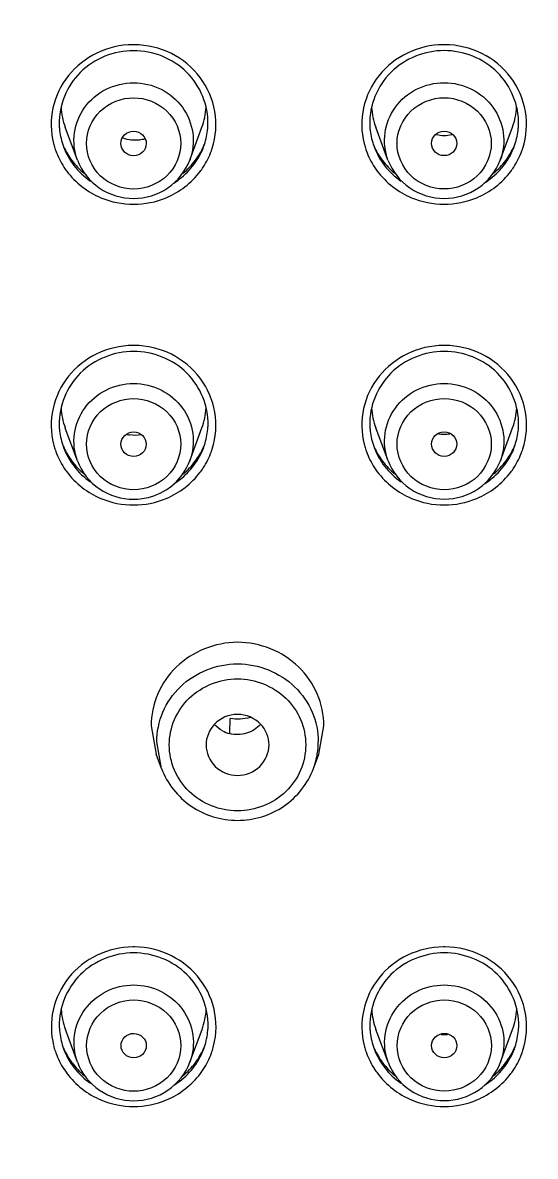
# Model space of a CAD drawing. Extents: x 1777 to 3131, y 3495 to 4487.
# Drawn here: x 2271.13 to 2283.35, y 4112.42 to 4139.43 of the extents above; entities that cross this region are included whole.
import ezdxf

# ---------------------------------------------------------------- set-up
doc = ezdxf.new("R2010")
doc.units = 0
doc.header["$LTSCALE"] = 30
doc.header["$MEASUREMENT"] = 0
for name, color, linetype in [('F3A55-R01_DXF_CONTINUOUS_LINE', 7, 'CONTINUOUS'), ('F3A55-R02_DXF_CONTINUOUS_LINE', 7, 'CONTINUOUS'), ('F3A55-R05_DXF_CONTINUOUS_LINE', 7, 'CONTINUOUS')]:
    doc.layers.add(name, color=color, linetype=linetype)

msp = doc.modelspace()

# ---------------------------------------------------------------- linework, layer by layer
at = {"layer": 'F3A55-R01_DXF_CONTINUOUS_LINE', "color": 9, "linetype": 'Continuous'}
msp.add_open_spline([(2219.682, 4100.723, 0), (2219.681, 4104.615, 0), (2220.475, 4112.433, 0), (2224.002, 4123.683, 0), (2229.73, 4134.05, 0), (2237.432, 4143.13, 0), (2246.816, 4150.577, 0), (2261.054, 4157.948, 0), (2281.172, 4161.836, 0), (2301.291, 4157.954, 0), (2315.533, 4150.591, 0), (2324.917, 4143.144, 0), (2332.626, 4134.07, 0), (2338.356, 4123.704, 0), (2341.887, 4112.455, 0), (2342.683, 4104.638, 0), (2342.683, 4100.746, 0)], degree=3, knots=[0, 0, 0, 0, 0.061575, 0.123304, 0.185315, 0.247693, 0.310467, 0.373601, 0.500005, 0.626397, 0.689539, 0.752312, 0.814687, 0.876699, 0.938429, 1, 1, 1, 1], dxfattribs=at)
at = {"layer": 'F3A55-R02_DXF_CONTINUOUS_LINE', "color": 7, "linetype": 'Continuous'}
for p, q in [((2276.067, 4122.504, 0), (2276.079, 4122.849, 0)), ((2274.195, 4122.674, 0), (2274.317, 4122, 0)), ((2278.189, 4122.001, 0), (2278.31, 4122.675, 0)), ((2274.443, 4121.662, 0), (2274.317, 4122, 0)), ((2278.064, 4121.662, 0), (2278.189, 4122.001, 0))]:
    msp.add_line(p, q, dxfattribs=at)
at = {"layer": 'F3A55-R02_DXF_CONTINUOUS_LINE', "color": 9, "linetype": 'Continuous'}
msp.add_line((2274.443, 4121.662, 0), (2274.329, 4122.292, 0), dxfattribs=at)
for centre, radius, start, end in [((2273.776, 4136.906, 0), 1.997, 89.3865, 90.6269), ((2281.176, 4136.907, 0), 1.997, 89.3865, 90.6269), ((2273.661, 4137.003, 0), 1.849, 194.159, 197.7413), ((2273.659, 4137.003, 0), 1.846, 197.7439, 199.7641), ((2273.695, 4137.017, 0), 1.885, 199.8093, 213.1414), ((2273.847, 4137.068, 0), 1.705, 323.5496, 339.5798), ((2273.857, 4137.017, 0), 1.885, 326.7876, 340.1484), ((2273.892, 4137.003, 0), 1.847, 340.1961, 341.2587), ((2273.894, 4137.002, 0), 1.845, 341.2591, 342.2153), ((2281.061, 4137.004, 0), 1.849, 194.159, 197.7413), ((2281.059, 4137.004, 0), 1.846, 197.7439, 199.7641), ((2281.095, 4137.018, 0), 1.885, 199.8093, 213.1414), ((2281.247, 4137.069, 0), 1.705, 323.5496, 339.5798), ((2281.257, 4137.018, 0), 1.885, 326.7876, 340.1484), ((2281.292, 4137.004, 0), 1.847, 340.1961, 341.2587), ((2281.294, 4137.003, 0), 1.845, 341.2591, 342.2153), ((2273.809, 4137.1, 0), 1.755, 307.3347, 323.4657), ((2281.209, 4137.101, 0), 1.755, 307.3347, 323.4657), ((2273.699, 4137.019, 0), 1.889, 213.1406, 216.5846), ((2273.852, 4137.02, 0), 1.891, 323.0975, 326.7901), ((2281.099, 4137.02, 0), 1.889, 213.1406, 216.5846), ((2281.252, 4137.021, 0), 1.891, 323.0975, 326.7901), ((2273.798, 4137.116, 0), 1.774, 301.819, 307.3032), ((2281.198, 4137.117, 0), 1.774, 301.819, 307.3032), ((2273.777, 4129.742, 0), 1.997, 89.3865, 90.6269), ((2281.177, 4129.743, 0), 1.997, 89.3865, 90.6269), ((2273.662, 4129.839, 0), 1.849, 194.159, 197.7413), ((2273.849, 4129.904, 0), 1.705, 323.5496, 339.5798), ((2281.062, 4129.84, 0), 1.849, 194.159, 197.7413), ((2281.249, 4129.905, 0), 1.705, 323.5496, 339.5798), ((2273.66, 4129.838, 0), 1.846, 197.7439, 199.7641), ((2273.696, 4129.853, 0), 1.885, 199.8093, 213.1414), ((2273.858, 4129.853, 0), 1.885, 326.7876, 340.1484), ((2273.893, 4129.838, 0), 1.847, 340.1961, 341.2587), ((2273.895, 4129.838, 0), 1.845, 341.2591, 342.2153), ((2281.06, 4129.839, 0), 1.846, 197.7439, 199.7641), ((2281.096, 4129.854, 0), 1.885, 199.8093, 213.1414), ((2281.258, 4129.854, 0), 1.885, 326.7876, 340.1484), ((2281.293, 4129.839, 0), 1.847, 340.1961, 341.2587), ((2281.295, 4129.839, 0), 1.845, 341.2591, 342.2153), ((2273.7, 4129.855, 0), 1.889, 213.1406, 216.5846), ((2273.81, 4129.936, 0), 1.755, 307.3347, 323.4657), ((2273.853, 4129.856, 0), 1.891, 323.0975, 326.7901), ((2281.1, 4129.856, 0), 1.889, 213.1406, 216.5846), ((2281.21, 4129.937, 0), 1.755, 307.3347, 323.4657), ((2281.253, 4129.857, 0), 1.891, 323.0975, 326.7901), ((2273.799, 4129.951, 0), 1.774, 301.819, 307.3032), ((2281.199, 4129.952, 0), 1.774, 301.819, 307.3032), ((2276.371, 4122.293, 0), 1.806, 350.9171, 359.9805), ((2276.356, 4122.295, 0), 1.821, 339.6697, 350.9284), ((2273.779, 4115.413, 0), 1.997, 89.3865, 90.6269), ((2281.179, 4115.414, 0), 1.997, 89.3865, 90.6269), ((2273.664, 4115.51, 0), 1.849, 194.159, 197.7413), ((2281.064, 4115.511, 0), 1.849, 194.159, 197.7413), ((2273.662, 4115.51, 0), 1.846, 197.7439, 199.7641), ((2273.698, 4115.524, 0), 1.885, 199.8093, 213.1414), ((2273.851, 4115.576, 0), 1.705, 323.5496, 339.5798), ((2273.86, 4115.524, 0), 1.885, 326.7876, 340.1484), ((2273.895, 4115.51, 0), 1.847, 340.1961, 341.2587), ((2273.897, 4115.509, 0), 1.845, 341.2591, 342.2153), ((2281.062, 4115.511, 0), 1.846, 197.7439, 199.7641), ((2281.098, 4115.525, 0), 1.885, 199.8093, 213.1414), ((2281.251, 4115.577, 0), 1.705, 323.5496, 339.5798), ((2281.26, 4115.525, 0), 1.885, 326.7876, 340.1484), ((2281.295, 4115.511, 0), 1.847, 340.1961, 341.2587), ((2281.297, 4115.51, 0), 1.845, 341.2591, 342.2153), ((2273.702, 4115.527, 0), 1.889, 213.1406, 216.5846), ((2273.812, 4115.607, 0), 1.755, 307.3347, 323.4657), ((2273.855, 4115.528, 0), 1.891, 323.0975, 326.7901), ((2281.102, 4115.528, 0), 1.889, 213.1406, 216.5846), ((2281.212, 4115.608, 0), 1.755, 307.3347, 323.4657), ((2281.255, 4115.529, 0), 1.891, 323.0975, 326.7901), ((2273.801, 4115.623, 0), 1.774, 301.819, 307.3032), ((2281.201, 4115.624, 0), 1.774, 301.819, 307.3032)]:
    msp.add_arc(centre, radius, start, end, dxfattribs=at)
at = {"layer": 'F3A55-R02_DXF_CONTINUOUS_LINE', "color": 7, "linetype": 'Continuous'}
for centre, radius, start, end in [((2273.647, 4137.051, 0), 1.645, 181.4791, 184.8669), ((2273.674, 4137.053, 0), 1.671, 184.8874, 198.4229), ((2273.878, 4137.053, 0), 1.671, 341.5929, 355.1291), ((2273.905, 4137.051, 0), 1.645, 355.1496, 358.5448), ((2281.047, 4137.052, 0), 1.645, 181.4791, 184.8669), ((2281.074, 4137.054, 0), 1.671, 184.8874, 198.4229), ((2281.278, 4137.055, 0), 1.671, 341.5929, 355.1291), ((2281.305, 4137.052, 0), 1.645, 355.1496, 358.5448), ((2273.652, 4137.047, 0), 1.648, 198.4459, 200.3758), ((2273.688, 4137.187, 0), 1.731, 202.4822, 204.2406), ((2273.707, 4137.196, 0), 1.752, 204.2668, 216.8864), ((2273.844, 4137.196, 0), 1.752, 323.1297, 335.7493), ((2273.864, 4137.187, 0), 1.731, 335.7755, 337.5335), ((2273.9, 4137.047, 0), 1.648, 339.6404, 341.5699), ((2281.052, 4137.048, 0), 1.648, 198.4459, 200.3758), ((2281.088, 4137.188, 0), 1.731, 202.4822, 204.2406), ((2281.107, 4137.197, 0), 1.752, 204.2668, 216.8864), ((2281.244, 4137.197, 0), 1.752, 323.1297, 335.7493), ((2281.264, 4137.188, 0), 1.731, 335.7755, 337.5335), ((2281.3, 4137.048, 0), 1.648, 339.6404, 341.5699), ((2273.738, 4137.222, 0), 1.792, 216.9604, 230.4716), ((2273.814, 4137.222, 0), 1.792, 309.5446, 323.0558), ((2281.138, 4137.223, 0), 1.792, 216.9604, 230.4716), ((2281.214, 4137.223, 0), 1.792, 309.5446, 323.0558), ((2273.648, 4129.886, 0), 1.645, 181.4791, 184.8669), ((2273.906, 4129.886, 0), 1.645, 355.1496, 358.5448), ((2281.048, 4129.887, 0), 1.645, 181.4791, 184.8669), ((2281.306, 4129.887, 0), 1.645, 355.1496, 358.5448), ((2273.675, 4129.889, 0), 1.671, 184.8874, 198.4229), ((2273.879, 4129.889, 0), 1.671, 341.5929, 355.1291), ((2281.075, 4129.89, 0), 1.671, 184.8874, 198.4229), ((2281.279, 4129.89, 0), 1.671, 341.5929, 355.1291), ((2273.653, 4129.883, 0), 1.648, 198.4459, 200.3758), ((2273.689, 4130.023, 0), 1.731, 202.4822, 204.2406), ((2273.708, 4130.032, 0), 1.752, 204.2668, 216.8864), ((2273.845, 4130.032, 0), 1.752, 323.1297, 335.7493), ((2273.865, 4130.023, 0), 1.731, 335.7755, 337.5335), ((2273.901, 4129.883, 0), 1.648, 339.6404, 341.5699), ((2281.053, 4129.884, 0), 1.648, 198.4459, 200.3758), ((2281.089, 4130.024, 0), 1.731, 202.4822, 204.2406), ((2281.108, 4130.033, 0), 1.752, 204.2668, 216.8864), ((2281.245, 4130.033, 0), 1.752, 323.1297, 335.7493), ((2281.265, 4130.024, 0), 1.731, 335.7755, 337.5335), ((2281.301, 4129.884, 0), 1.648, 339.6404, 341.5699), ((2273.739, 4130.058, 0), 1.792, 216.9604, 230.4716), ((2273.815, 4130.058, 0), 1.792, 309.5446, 323.0558), ((2281.139, 4130.059, 0), 1.792, 216.9604, 230.4716), ((2281.215, 4130.059, 0), 1.792, 309.5446, 323.0558), ((2276.251, 4123.212, 0), 0.744, 241.4057, 255.4349), ((2273.65, 4115.558, 0), 1.645, 181.4791, 184.8669), ((2273.677, 4115.561, 0), 1.671, 184.8874, 198.4229), ((2273.881, 4115.561, 0), 1.671, 341.5929, 355.1291), ((2273.908, 4115.558, 0), 1.645, 355.1496, 358.5448), ((2281.05, 4115.559, 0), 1.645, 181.4791, 184.8669), ((2281.077, 4115.562, 0), 1.671, 184.8874, 198.4229), ((2281.281, 4115.562, 0), 1.671, 341.5929, 355.1291), ((2281.308, 4115.559, 0), 1.645, 355.1496, 358.5448), ((2273.655, 4115.554, 0), 1.648, 198.4459, 200.3758), ((2273.691, 4115.694, 0), 1.731, 202.4822, 204.2406), ((2273.867, 4115.694, 0), 1.731, 335.7755, 337.5335), ((2273.903, 4115.554, 0), 1.648, 339.6404, 341.5699), ((2281.055, 4115.555, 0), 1.648, 198.4459, 200.3758), ((2281.091, 4115.695, 0), 1.731, 202.4822, 204.2406), ((2281.267, 4115.695, 0), 1.731, 335.7755, 337.5335), ((2281.303, 4115.555, 0), 1.648, 339.6404, 341.5699), ((2273.71, 4115.704, 0), 1.752, 204.2668, 216.8864), ((2273.847, 4115.704, 0), 1.752, 323.1297, 335.7493), ((2281.11, 4115.705, 0), 1.752, 204.2668, 216.8864), ((2281.247, 4115.705, 0), 1.752, 323.1297, 335.7493), ((2273.741, 4115.729, 0), 1.792, 216.9604, 230.4716), ((2273.817, 4115.729, 0), 1.792, 309.5446, 323.0558), ((2281.141, 4115.73, 0), 1.792, 216.9604, 230.4716), ((2281.217, 4115.73, 0), 1.792, 309.5446, 323.0558)]:
    msp.add_arc(centre, radius, start, end, dxfattribs=at)
at = {"layer": 'F3A55-R02_DXF_CONTINUOUS_LINE', "color": 9, "linetype": 'Continuous'}
for points, knots in [([(2227.084, 4125.924, 0), (2229.391, 4130.577, 0), (2235.333, 4139.332, 0), (2247.419, 4149.643, 0), (2261.862, 4156.518, 0), (2272.402, 4158.486, 0), (2277.699, 4158.784, 0)], [0, 0, 0, 0, 0.24713, 0.496361, 0.747542, 1, 1, 1, 1]), ([(2281.173, 4157.744, 0), (2277.314, 4157.744, 0), (2269.584, 4157.007, 0), (2258.444, 4153.737, 0), (2248.168, 4148.425, 0), (2239.157, 4141.272, 0), (2231.756, 4132.55, 0), (2226.254, 4122.592, 0), (2222.864, 4111.786, 0), (2222.101, 4104.277, 0), (2222.102, 4100.539, 0)], [0, 0, 0, 0, 0.126979, 0.253656, 0.379783, 0.505185, 0.629798, 0.753677, 0.876989, 1, 1, 1, 1]), ([(2340.26, 4100.555, 0), (2340.26, 4104.294, 0), (2339.495, 4111.803, 0), (2336.102, 4122.608, 0), (2330.597, 4132.564, 0), (2323.194, 4141.284, 0), (2314.18, 4148.434, 0), (2303.903, 4153.743, 0), (2292.762, 4157.01, 0), (2285.032, 4157.745, 0), (2281.173, 4157.744, 0)], [0, 0, 0, 0, 0.123011, 0.246323, 0.370202, 0.494815, 0.620217, 0.746344, 0.873021, 1, 1, 1, 1]), ([(2222.519, 4100.518, 0), (2222.519, 4104.231, 0), (2223.276, 4111.687, 0), (2226.642, 4122.416, 0), (2232.106, 4132.304, 0), (2239.454, 4140.964, 0), (2248.401, 4148.066, 0), (2258.604, 4153.341, 0), (2269.666, 4156.588, 0), (2277.341, 4157.319, 0), (2281.173, 4157.32, 0)], [0, 0, 0, 0, 0.123011, 0.246323, 0.370202, 0.494815, 0.620217, 0.746344, 0.873021, 1, 1, 1, 1]), ([(2281.173, 4157.32, 0), (2285.005, 4157.32, 0), (2292.681, 4156.591, 0), (2303.743, 4153.347, 0), (2313.947, 4148.075, 0), (2322.897, 4140.975, 0), (2330.248, 4132.318, 0), (2335.714, 4122.432, 0), (2339.083, 4111.703, 0), (2339.843, 4104.247, 0), (2339.843, 4100.535, 0)], [0, 0, 0, 0, 0.126979, 0.253656, 0.379783, 0.505185, 0.629798, 0.753677, 0.876989, 1, 1, 1, 1]), ([(2228.713, 4110.127, 0), (2229.653, 4115.292, 0), (2233.211, 4125.432, 0), (2242.974, 4138.273, 0), (2256.242, 4147.674, 0), (2266.618, 4151.069, 0), (2271.927, 4151.976, 0)], [0, 0, 0, 0, 0.24678, 0.495573, 0.746799, 1, 1, 1, 1]), ([(2273.754, 4138.903, 0), (2273.463, 4138.9, 0), (2272.876, 4138.765, 0), (2272.176, 4138.212, 0), (2271.79, 4137.416, 0), (2271.8, 4136.825, 0), (2271.869, 4136.551, 0)], [0, 0, 0, 0, 0.254236, 0.505575, 0.753509, 1, 1, 1, 1]), ([(2275.651, 4136.439, 0), (2275.74, 4136.717, 0), (2275.784, 4137.328, 0), (2275.417, 4138.167, 0), (2274.705, 4138.756, 0), (2274.099, 4138.9, 0), (2273.797, 4138.903, 0)], [0, 0, 0, 0, 0.24662, 0.494418, 0.745686, 1, 1, 1, 1]), ([(2281.154, 4138.904, 0), (2280.863, 4138.901, 0), (2280.276, 4138.766, 0), (2279.576, 4138.213, 0), (2279.19, 4137.417, 0), (2279.2, 4136.826, 0), (2279.269, 4136.552, 0)], [0, 0, 0, 0, 0.254236, 0.505575, 0.753509, 1, 1, 1, 1]), ([(2283.051, 4136.44, 0), (2283.14, 4136.718, 0), (2283.184, 4137.329, 0), (2282.817, 4138.168, 0), (2282.105, 4138.757, 0), (2281.499, 4138.901, 0), (2281.197, 4138.904, 0)], [0, 0, 0, 0, 0.24662, 0.494418, 0.745686, 1, 1, 1, 1]), ([(2273.755, 4131.739, 0), (2273.464, 4131.735, 0), (2272.877, 4131.601, 0), (2272.177, 4131.048, 0), (2271.791, 4130.252, 0), (2271.801, 4129.661, 0), (2271.87, 4129.387, 0)], [0, 0, 0, 0, 0.254236, 0.505575, 0.753509, 1, 1, 1, 1]), ([(2275.652, 4129.274, 0), (2275.741, 4129.552, 0), (2275.786, 4130.164, 0), (2275.418, 4131.003, 0), (2274.706, 4131.592, 0), (2274.1, 4131.735, 0), (2273.798, 4131.739, 0)], [0, 0, 0, 0, 0.24662, 0.494418, 0.745686, 1, 1, 1, 1]), ([(2281.155, 4131.74, 0), (2280.864, 4131.737, 0), (2280.277, 4131.602, 0), (2279.577, 4131.049, 0), (2279.191, 4130.253, 0), (2279.201, 4129.662, 0), (2279.27, 4129.388, 0)], [0, 0, 0, 0, 0.254236, 0.505575, 0.753509, 1, 1, 1, 1]), ([(2283.052, 4129.275, 0), (2283.141, 4129.554, 0), (2283.186, 4130.165, 0), (2282.818, 4131.004, 0), (2282.106, 4131.593, 0), (2281.5, 4131.737, 0), (2281.198, 4131.74, 0)], [0, 0, 0, 0, 0.24662, 0.494418, 0.745686, 1, 1, 1, 1]), ([(2274.329, 4122.292, 0), (2274.329, 4122.534, 0), (2274.431, 4123.027, 0), (2274.997, 4123.849, 0), (2276.253, 4124.358, 0), (2277.508, 4123.849, 0), (2278.075, 4123.028, 0), (2278.177, 4122.535, 0), (2278.177, 4122.292, 0)], [0, 0, 0, 0, 0.124295, 0.249673, 0.5, 0.750327, 0.875705, 1, 1, 1, 1]), ([(2274.628, 4122.223, 0), (2274.628, 4122.428, 0), (2274.714, 4122.845, 0), (2275.193, 4123.539, 0), (2276.253, 4123.969, 0), (2277.313, 4123.539, 0), (2277.792, 4122.845, 0), (2277.878, 4122.429, 0), (2277.878, 4122.224, 0)], [0, 0, 0, 0, 0.124303, 0.249677, 0.49999, 0.750307, 0.875692, 1, 1, 1, 1]), ([(2277.878, 4122.224, 0), (2277.878, 4122.019, 0), (2277.792, 4121.603, 0), (2277.314, 4120.909, 0), (2276.253, 4120.478, 0), (2275.193, 4120.908, 0), (2274.714, 4121.602, 0), (2274.628, 4122.018, 0), (2274.628, 4122.223, 0)], [0, 0, 0, 0, 0.124303, 0.249677, 0.49999, 0.750307, 0.875692, 1, 1, 1, 1]), ([(2273.757, 4117.41, 0), (2273.466, 4117.407, 0), (2272.879, 4117.272, 0), (2272.179, 4116.72, 0), (2271.793, 4115.923, 0), (2271.803, 4115.332, 0), (2271.872, 4115.058, 0)], [0, 0, 0, 0, 0.254236, 0.505575, 0.753509, 1, 1, 1, 1]), ([(2275.654, 4114.946, 0), (2275.743, 4115.224, 0), (2275.788, 4115.835, 0), (2275.42, 4116.675, 0), (2274.708, 4117.263, 0), (2274.102, 4117.407, 0), (2273.8, 4117.41, 0)], [0, 0, 0, 0, 0.24662, 0.494418, 0.745686, 1, 1, 1, 1]), ([(2281.157, 4117.411, 0), (2280.866, 4117.408, 0), (2280.279, 4117.273, 0), (2279.579, 4116.721, 0), (2279.193, 4115.924, 0), (2279.203, 4115.333, 0), (2279.272, 4115.059, 0)], [0, 0, 0, 0, 0.254236, 0.505575, 0.753509, 1, 1, 1, 1]), ([(2283.054, 4114.947, 0), (2283.143, 4115.225, 0), (2283.188, 4115.836, 0), (2282.82, 4116.676, 0), (2282.108, 4117.264, 0), (2281.502, 4117.408, 0), (2281.2, 4117.411, 0)], [0, 0, 0, 0, 0.24662, 0.494418, 0.745686, 1, 1, 1, 1])]:
    msp.add_open_spline(points, degree=3, knots=knots, dxfattribs=at)
at = {"layer": 'F3A55-R02_DXF_CONTINUOUS_LINE', "color": 7, "linetype": 'Continuous'}
for points, knots in [([(2273.776, 4138.761, 0), (2273.319, 4138.761, 0), (2272.375, 4138.399, 0), (2271.992, 4137.452, 0), (2272.003, 4137.008, 0)], [0, 0, 0, 0, 0.507035, 1, 1, 1, 1]), ([(2275.549, 4137.009, 0), (2275.56, 4137.453, 0), (2275.177, 4138.399, 0), (2274.233, 4138.761, 0), (2273.776, 4138.761, 0)], [0, 0, 0, 0, 0.492965, 1, 1, 1, 1]), ([(2281.176, 4138.762, 0), (2280.719, 4138.762, 0), (2279.775, 4138.4, 0), (2279.392, 4137.454, 0), (2279.403, 4137.009, 0)], [0, 0, 0, 0, 0.507035, 1, 1, 1, 1]), ([(2282.949, 4137.01, 0), (2282.96, 4137.454, 0), (2282.577, 4138.4, 0), (2281.633, 4138.762, 0), (2281.176, 4138.762, 0)], [0, 0, 0, 0, 0.492965, 1, 1, 1, 1]), ([(2273.777, 4131.596, 0), (2273.32, 4131.596, 0), (2272.376, 4131.234, 0), (2271.993, 4130.288, 0), (2272.004, 4129.844, 0)], [0, 0, 0, 0, 0.507035, 1, 1, 1, 1]), ([(2275.55, 4129.845, 0), (2275.561, 4130.289, 0), (2275.178, 4131.235, 0), (2274.234, 4131.596, 0), (2273.777, 4131.596, 0)], [0, 0, 0, 0, 0.492965, 1, 1, 1, 1]), ([(2281.177, 4131.597, 0), (2280.72, 4131.597, 0), (2279.776, 4131.235, 0), (2279.393, 4130.289, 0), (2279.404, 4129.845, 0)], [0, 0, 0, 0, 0.507035, 1, 1, 1, 1]), ([(2282.95, 4129.846, 0), (2282.961, 4130.29, 0), (2282.578, 4131.236, 0), (2281.634, 4131.597, 0), (2281.177, 4131.597, 0)], [0, 0, 0, 0, 0.492965, 1, 1, 1, 1]), ([(2278.31, 4122.675, 0), (2278.31, 4122.934, 0), (2278.201, 4123.461, 0), (2277.595, 4124.34, 0), (2276.253, 4124.884, 0), (2274.91, 4124.339, 0), (2274.305, 4123.461, 0), (2274.195, 4122.933, 0), (2274.195, 4122.674, 0)], [0, 0, 0, 0, 0.124303, 0.249677, 0.49999, 0.750307, 0.875692, 1, 1, 1, 1]), ([(2276.801, 4122.719, 0), (2276.663, 4122.862, 0), (2276.253, 4123.037, 0), (2275.843, 4122.862, 0), (2275.705, 4122.72, 0)], [0, 0, 0, 0, 0.499989, 1, 1, 1, 1]), ([(2276.804, 4122.711, 0), (2276.715, 4122.612, 0), (2276.475, 4122.462, 0), (2276.193, 4122.459, 0), (2276.063, 4122.493, 0)], [0, 0, 0, 0, 0.497619, 1, 1, 1, 1]), ([(2275.503, 4122.223, 0), (2275.503, 4122.037, 0), (2275.671, 4121.647, 0), (2276.253, 4121.422, 0), (2276.835, 4121.647, 0), (2277.003, 4122.038, 0), (2277.003, 4122.224, 0)], [0, 0, 0, 0, 0.247139, 0.499984, 0.752836, 1, 1, 1, 1]), ([(2274.443, 4121.662, 0), (2274.575, 4121.305, 0), (2275.086, 4120.658, 0), (2276.253, 4120.308, 0), (2277.421, 4120.659, 0), (2277.931, 4121.306, 0), (2278.064, 4121.662, 0)], [0, 0, 0, 0, 0.248437, 0.500002, 0.751565, 1, 1, 1, 1]), ([(2273.779, 4117.268, 0), (2273.322, 4117.268, 0), (2272.378, 4116.906, 0), (2271.995, 4115.96, 0), (2272.006, 4115.515, 0)], [0, 0, 0, 0, 0.507035, 1, 1, 1, 1]), ([(2275.552, 4115.516, 0), (2275.563, 4115.96, 0), (2275.18, 4116.906, 0), (2274.236, 4117.268, 0), (2273.779, 4117.268, 0)], [0, 0, 0, 0, 0.492965, 1, 1, 1, 1]), ([(2281.179, 4117.269, 0), (2280.722, 4117.269, 0), (2279.778, 4116.907, 0), (2279.395, 4115.961, 0), (2279.406, 4115.516, 0)], [0, 0, 0, 0, 0.507035, 1, 1, 1, 1]), ([(2282.952, 4115.517, 0), (2282.963, 4115.961, 0), (2282.58, 4116.907, 0), (2281.636, 4117.269, 0), (2281.179, 4117.269, 0)], [0, 0, 0, 0, 0.492965, 1, 1, 1, 1])]:
    msp.add_open_spline(points, degree=3, knots=knots, dxfattribs=at)
at = {"layer": 'F3A55-R02_DXF_CONTINUOUS_LINE', "color": 9, "linetype": 'Continuous'}
for points in [[(2272.107, 4136.473, 0), (2272.166, 4136.313, 0), (2272.252, 4136.16, 0), (2272.356, 4136.025, 0)], [(2279.507, 4136.474, 0), (2279.566, 4136.314, 0), (2279.652, 4136.161, 0), (2279.756, 4136.026, 0)], [(2272.182, 4135.893, 0), (2272.387, 4135.617, 0), (2272.679, 4135.391, 0), (2272.997, 4135.258, 0)], [(2272.356, 4136.025, 0), (2272.466, 4135.883, 0), (2272.6, 4135.757, 0), (2272.747, 4135.655, 0)], [(2274.555, 4135.258, 0), (2274.87, 4135.39, 0), (2275.159, 4135.612, 0), (2275.364, 4135.885, 0)], [(2279.582, 4135.894, 0), (2279.787, 4135.618, 0), (2280.079, 4135.392, 0), (2280.397, 4135.259, 0)], [(2279.756, 4136.026, 0), (2279.866, 4135.884, 0), (2280, 4135.758, 0), (2280.147, 4135.656, 0)], [(2281.955, 4135.259, 0), (2282.27, 4135.391, 0), (2282.559, 4135.613, 0), (2282.764, 4135.886, 0)], [(2272.997, 4135.258, 0), (2273.241, 4135.156, 0), (2273.511, 4135.102, 0), (2273.776, 4135.102, 0)], [(2273.776, 4135.102, 0), (2274.041, 4135.102, 0), (2274.311, 4135.156, 0), (2274.555, 4135.258, 0)], [(2280.397, 4135.259, 0), (2280.641, 4135.157, 0), (2280.911, 4135.103, 0), (2281.176, 4135.103, 0)], [(2281.176, 4135.103, 0), (2281.441, 4135.103, 0), (2281.711, 4135.157, 0), (2281.955, 4135.259, 0)], [(2272.108, 4129.309, 0), (2272.167, 4129.148, 0), (2272.253, 4128.996, 0), (2272.357, 4128.86, 0)], [(2279.508, 4129.31, 0), (2279.567, 4129.149, 0), (2279.653, 4128.997, 0), (2279.757, 4128.861, 0)], [(2272.357, 4128.86, 0), (2272.467, 4128.718, 0), (2272.601, 4128.593, 0), (2272.748, 4128.491, 0)], [(2279.757, 4128.861, 0), (2279.867, 4128.72, 0), (2280.001, 4128.594, 0), (2280.148, 4128.492, 0)], [(2272.183, 4128.729, 0), (2272.388, 4128.453, 0), (2272.68, 4128.227, 0), (2272.998, 4128.094, 0)], [(2274.556, 4128.094, 0), (2274.871, 4128.225, 0), (2275.16, 4128.448, 0), (2275.365, 4128.721, 0)], [(2279.583, 4128.73, 0), (2279.788, 4128.454, 0), (2280.08, 4128.228, 0), (2280.398, 4128.095, 0)], [(2281.956, 4128.095, 0), (2282.271, 4128.226, 0), (2282.56, 4128.449, 0), (2282.765, 4128.722, 0)], [(2272.998, 4128.094, 0), (2273.242, 4127.991, 0), (2273.512, 4127.938, 0), (2273.777, 4127.938, 0)], [(2273.777, 4127.938, 0), (2274.042, 4127.938, 0), (2274.312, 4127.991, 0), (2274.556, 4128.094, 0)], [(2280.398, 4128.095, 0), (2280.642, 4127.992, 0), (2280.912, 4127.939, 0), (2281.177, 4127.939, 0)], [(2281.177, 4127.939, 0), (2281.442, 4127.939, 0), (2281.712, 4127.992, 0), (2281.956, 4128.095, 0)], [(2272.11, 4114.98, 0), (2272.169, 4114.82, 0), (2272.255, 4114.667, 0), (2272.359, 4114.532, 0)], [(2279.51, 4114.981, 0), (2279.569, 4114.821, 0), (2279.655, 4114.668, 0), (2279.759, 4114.533, 0)], [(2272.359, 4114.532, 0), (2272.469, 4114.39, 0), (2272.603, 4114.264, 0), (2272.75, 4114.162, 0)], [(2279.759, 4114.533, 0), (2279.869, 4114.391, 0), (2280.003, 4114.265, 0), (2280.15, 4114.163, 0)], [(2272.185, 4114.401, 0), (2272.39, 4114.124, 0), (2272.682, 4113.898, 0), (2273, 4113.765, 0)], [(2274.558, 4113.765, 0), (2274.873, 4113.897, 0), (2275.162, 4114.119, 0), (2275.367, 4114.392, 0)], [(2279.585, 4114.402, 0), (2279.79, 4114.125, 0), (2280.082, 4113.899, 0), (2280.4, 4113.766, 0)], [(2281.958, 4113.766, 0), (2282.273, 4113.898, 0), (2282.562, 4114.12, 0), (2282.767, 4114.393, 0)], [(2273, 4113.765, 0), (2273.244, 4113.663, 0), (2273.514, 4113.609, 0), (2273.779, 4113.609, 0)], [(2273.779, 4113.609, 0), (2274.044, 4113.609, 0), (2274.314, 4113.663, 0), (2274.558, 4113.765, 0)], [(2280.4, 4113.766, 0), (2280.644, 4113.664, 0), (2280.914, 4113.61, 0), (2281.179, 4113.61, 0)], [(2281.179, 4113.61, 0), (2281.444, 4113.61, 0), (2281.714, 4113.664, 0), (2281.958, 4113.766, 0)]]:
    msp.add_open_spline(points, degree=3, dxfattribs=at)
at = {"layer": 'F3A55-R02_DXF_CONTINUOUS_LINE', "color": 7, "linetype": 'Continuous'}
for points in [[(2276.555, 4122.876, 0), (2276.402, 4122.835, 0), (2276.236, 4122.825, 0), (2276.079, 4122.849, 0)], [(2275.705, 4122.72, 0), (2275.581, 4122.591, 0), (2275.503, 4122.402, 0), (2275.503, 4122.223, 0)], [(2275.895, 4122.559, 0), (2275.823, 4122.598, 0), (2275.757, 4122.65, 0), (2275.703, 4122.711, 0)], [(2277.003, 4122.224, 0), (2277.003, 4122.402, 0), (2276.925, 4122.591, 0), (2276.801, 4122.719, 0)]]:
    msp.add_open_spline(points, degree=3, dxfattribs=at)
at = {"layer": 'F3A55-R05_DXF_CONTINUOUS_LINE', "color": 7, "linetype": 'Continuous'}
for p, q in [((2272.438, 4136.155, 0), (2272.148, 4136.936, 0)), ((2275.114, 4136.155, 0), (2275.404, 4136.937, 0)), ((2279.838, 4136.156, 0), (2279.548, 4136.938, 0)), ((2282.514, 4136.156, 0), (2282.804, 4136.938, 0)), ((2272.439, 4128.99, 0), (2272.149, 4129.772, 0)), ((2275.115, 4128.991, 0), (2275.405, 4129.773, 0)), ((2279.839, 4128.991, 0), (2279.549, 4129.773, 0)), ((2282.515, 4128.992, 0), (2282.805, 4129.774, 0)), ((2272.441, 4114.662, 0), (2272.151, 4115.444, 0)), ((2275.117, 4114.662, 0), (2275.407, 4115.444, 0)), ((2279.841, 4114.663, 0), (2279.551, 4115.445, 0)), ((2282.517, 4114.663, 0), (2282.807, 4115.445, 0))]:
    msp.add_line(p, q, dxfattribs=at)
for centre, radius, start, end in [((2273.684, 4137.506, 0), 1.639, 183.1857, 200.3406), ((2273.867, 4137.506, 0), 1.639, 339.6761, 356.8005), ((2281.084, 4137.507, 0), 1.639, 183.1857, 200.3406), ((2281.267, 4137.507, 0), 1.639, 339.6761, 356.8005), ((2273.812, 4137.528, 0), 0.895, 250.5381, 264.1338), ((2273.813, 4137.538, 0), 0.905, 264.174, 280.889), ((2273.815, 4137.518, 0), 0.885, 280.974, 285.4624), ((2281.177, 4137.584, 0), 0.842, 257.4229, 269.9531), ((2281.175, 4137.584, 0), 0.842, 270.0631, 282.5933), ((2273.685, 4130.342, 0), 1.639, 183.1857, 200.3406), ((2273.868, 4130.342, 0), 1.639, 339.6761, 356.8005), ((2281.085, 4130.343, 0), 1.639, 183.1857, 200.3406), ((2281.268, 4130.343, 0), 1.639, 339.6761, 356.8005), ((2273.812, 4130.391, 0), 0.794, 256.206, 260.6488), ((2281.177, 4130.437, 0), 0.814, 260.4468, 269.9719), ((2281.176, 4130.437, 0), 0.814, 270.0443, 279.5689), ((2273.776, 4129.541, 0), 1.466, 270.0514, 285.9379), ((2273.687, 4116.013, 0), 1.639, 183.1857, 200.3406), ((2273.87, 4116.013, 0), 1.639, 339.6761, 356.8005), ((2281.087, 4116.014, 0), 1.639, 183.1857, 200.3406), ((2281.27, 4116.014, 0), 1.639, 339.6761, 356.8005), ((2281.179, 4116.114, 0), 0.794, 264.6413, 269.9948), ((2281.179, 4116.114, 0), 0.794, 270.0214, 275.3753)]:
    msp.add_arc(centre, radius, start, end, dxfattribs=at)
for centre, major_axis, ratio in [((2273.776, 4136.55, 0), (0.302, -0.002), 0.968914), ((2281.176, 4136.552, 0), (0.301, 0), 0.968543), ((2273.777, 4129.386, 0), (0.301, -0.001), 0.968622), ((2281.177, 4129.388, 0), (0.301, 0), 0.968411), ((2273.779, 4115.058, 0), (0.301, -0.001), 0.968238), ((2281.179, 4115.059, 0), (0.301, 0), 0.968348)]:
    msp.add_ellipse(centre, major_axis=major_axis, ratio=ratio, dxfattribs=at)
at = {"layer": 'F3A55-R05_DXF_CONTINUOUS_LINE', "color": 9, "linetype": 'Continuous'}
for points, knots in [([(2272.438, 4136.155, 0), (2272.363, 4136.359, 0), (2272.312, 4136.813, 0), (2272.571, 4137.447, 0), (2273.098, 4137.891, 0), (2273.551, 4137.996, 0), (2273.776, 4137.997, 0)], [0, 0, 0, 0, 0.246713, 0.49443, 0.745673, 1, 1, 1, 1]), ([(2273.776, 4137.997, 0), (2274, 4137.997, 0), (2274.453, 4137.891, 0), (2274.981, 4137.447, 0), (2275.24, 4136.814, 0), (2275.19, 4136.359, 0), (2275.114, 4136.155, 0)], [0, 0, 0, 0, 0.254323, 0.505555, 0.75328, 1, 1, 1, 1]), ([(2279.838, 4136.156, 0), (2279.763, 4136.36, 0), (2279.712, 4136.814, 0), (2279.971, 4137.448, 0), (2280.498, 4137.892, 0), (2280.951, 4137.998, 0), (2281.176, 4137.998, 0)], [0, 0, 0, 0, 0.246718, 0.494441, 0.745679, 1, 1, 1, 1]), ([(2281.176, 4137.998, 0), (2281.4, 4137.998, 0), (2281.853, 4137.892, 0), (2282.381, 4137.448, 0), (2282.64, 4136.815, 0), (2282.59, 4136.36, 0), (2282.514, 4136.156, 0)], [0, 0, 0, 0, 0.254323, 0.505555, 0.75328, 1, 1, 1, 1]), ([(2273.776, 4135.465, 0), (2273.491, 4135.465, 0), (2272.902, 4135.691, 0), (2272.531, 4136.552, 0), (2272.902, 4137.412, 0), (2273.491, 4137.639, 0), (2273.776, 4137.639, 0)], [0, 0, 0, 0, 0.252859, 0.499988, 0.747122, 1, 1, 1, 1]), ([(2273.776, 4137.639, 0), (2274.061, 4137.639, 0), (2274.65, 4137.412, 0), (2275.021, 4136.552, 0), (2274.65, 4135.691, 0), (2274.061, 4135.465, 0), (2273.776, 4135.465, 0)], [0, 0, 0, 0, 0.252859, 0.499988, 0.747122, 1, 1, 1, 1]), ([(2281.176, 4135.466, 0), (2280.891, 4135.466, 0), (2280.302, 4135.692, 0), (2279.931, 4136.553, 0), (2280.302, 4137.413, 0), (2280.891, 4137.64, 0), (2281.176, 4137.64, 0)], [0, 0, 0, 0, 0.252859, 0.499988, 0.747122, 1, 1, 1, 1]), ([(2281.176, 4137.64, 0), (2281.461, 4137.64, 0), (2282.05, 4137.413, 0), (2282.421, 4136.553, 0), (2282.05, 4135.692, 0), (2281.461, 4135.466, 0), (2281.176, 4135.466, 0)], [0, 0, 0, 0, 0.252859, 0.499988, 0.747122, 1, 1, 1, 1]), ([(2272.439, 4128.99, 0), (2272.364, 4129.194, 0), (2272.313, 4129.649, 0), (2272.572, 4130.282, 0), (2273.099, 4130.727, 0), (2273.552, 4130.832, 0), (2273.777, 4130.832, 0)], [0, 0, 0, 0, 0.246713, 0.49443, 0.745673, 1, 1, 1, 1]), ([(2273.777, 4130.832, 0), (2274.001, 4130.832, 0), (2274.454, 4130.727, 0), (2274.982, 4130.283, 0), (2275.241, 4129.65, 0), (2275.191, 4129.195, 0), (2275.115, 4128.991, 0)], [0, 0, 0, 0, 0.254323, 0.505555, 0.75328, 1, 1, 1, 1]), ([(2279.839, 4128.991, 0), (2279.764, 4129.195, 0), (2279.713, 4129.65, 0), (2279.972, 4130.283, 0), (2280.499, 4130.728, 0), (2280.952, 4130.833, 0), (2281.177, 4130.833, 0)], [0, 0, 0, 0, 0.246713, 0.49443, 0.745673, 1, 1, 1, 1]), ([(2281.177, 4130.833, 0), (2281.401, 4130.833, 0), (2281.854, 4130.728, 0), (2282.382, 4130.284, 0), (2282.641, 4129.651, 0), (2282.591, 4129.196, 0), (2282.515, 4128.992, 0)], [0, 0, 0, 0, 0.254323, 0.505555, 0.75328, 1, 1, 1, 1]), ([(2273.777, 4128.301, 0), (2273.492, 4128.301, 0), (2272.903, 4128.527, 0), (2272.532, 4129.387, 0), (2272.903, 4130.248, 0), (2273.492, 4130.474, 0), (2273.777, 4130.474, 0)], [0, 0, 0, 0, 0.252859, 0.499988, 0.747122, 1, 1, 1, 1]), ([(2273.777, 4130.474, 0), (2274.062, 4130.474, 0), (2274.651, 4130.248, 0), (2275.022, 4129.388, 0), (2274.651, 4128.527, 0), (2274.062, 4128.301, 0), (2273.777, 4128.301, 0)], [0, 0, 0, 0, 0.252859, 0.499988, 0.747122, 1, 1, 1, 1]), ([(2281.177, 4128.302, 0), (2280.892, 4128.302, 0), (2280.303, 4128.528, 0), (2279.932, 4129.388, 0), (2280.303, 4130.249, 0), (2280.892, 4130.475, 0), (2281.177, 4130.475, 0)], [0, 0, 0, 0, 0.252859, 0.499988, 0.747122, 1, 1, 1, 1]), ([(2281.177, 4130.475, 0), (2281.462, 4130.475, 0), (2282.051, 4130.249, 0), (2282.422, 4129.389, 0), (2282.051, 4128.528, 0), (2281.462, 4128.302, 0), (2281.177, 4128.302, 0)], [0, 0, 0, 0, 0.252859, 0.499988, 0.747122, 1, 1, 1, 1]), ([(2272.441, 4114.662, 0), (2272.366, 4114.866, 0), (2272.315, 4115.321, 0), (2272.574, 4115.954, 0), (2273.101, 4116.398, 0), (2273.554, 4116.504, 0), (2273.779, 4116.504, 0)], [0, 0, 0, 0, 0.246747, 0.494477, 0.745691, 1, 1, 1, 1]), ([(2273.779, 4116.504, 0), (2274.003, 4116.504, 0), (2274.456, 4116.398, 0), (2274.984, 4115.954, 0), (2275.243, 4115.321, 0), (2275.193, 4114.866, 0), (2275.117, 4114.662, 0)], [0, 0, 0, 0, 0.254317, 0.505544, 0.753269, 1, 1, 1, 1]), ([(2279.841, 4114.663, 0), (2279.766, 4114.867, 0), (2279.715, 4115.322, 0), (2279.974, 4115.955, 0), (2280.501, 4116.399, 0), (2280.954, 4116.505, 0), (2281.179, 4116.505, 0)], [0, 0, 0, 0, 0.246712, 0.49443, 0.745673, 1, 1, 1, 1]), ([(2281.179, 4116.505, 0), (2281.403, 4116.505, 0), (2281.856, 4116.399, 0), (2282.384, 4115.955, 0), (2282.643, 4115.322, 0), (2282.593, 4114.867, 0), (2282.517, 4114.663, 0)], [0, 0, 0, 0, 0.254323, 0.505555, 0.75328, 1, 1, 1, 1]), ([(2273.779, 4113.972, 0), (2273.494, 4113.972, 0), (2272.905, 4114.198, 0), (2272.534, 4115.059, 0), (2272.905, 4115.919, 0), (2273.494, 4116.146, 0), (2273.779, 4116.146, 0)], [0, 0, 0, 0, 0.252859, 0.499988, 0.747122, 1, 1, 1, 1]), ([(2273.779, 4116.146, 0), (2274.064, 4116.146, 0), (2274.653, 4115.92, 0), (2275.024, 4115.059, 0), (2274.653, 4114.199, 0), (2274.064, 4113.972, 0), (2273.779, 4113.972, 0)], [0, 0, 0, 0, 0.252859, 0.499988, 0.747122, 1, 1, 1, 1]), ([(2281.179, 4113.973, 0), (2280.894, 4113.973, 0), (2280.305, 4114.199, 0), (2279.934, 4115.06, 0), (2280.305, 4115.92, 0), (2280.894, 4116.147, 0), (2281.179, 4116.147, 0)], [0, 0, 0, 0, 0.252859, 0.499988, 0.747122, 1, 1, 1, 1]), ([(2281.179, 4116.147, 0), (2281.464, 4116.147, 0), (2282.053, 4115.921, 0), (2282.424, 4115.06, 0), (2282.053, 4114.2, 0), (2281.464, 4113.973, 0), (2281.179, 4113.973, 0)], [0, 0, 0, 0, 0.252859, 0.499988, 0.747122, 1, 1, 1, 1])]:
    msp.add_open_spline(points, degree=3, knots=knots, dxfattribs=at)
at = {"layer": 'F3A55-R05_DXF_CONTINUOUS_LINE', "color": 7, "linetype": 'Continuous'}
for points, knots in [([(2272.438, 4136.155, 0), (2272.536, 4135.891, 0), (2272.911, 4135.412, 0), (2273.492, 4135.24, 0), (2273.776, 4135.24, 0)], [0, 0, 0, 0, 0.497254, 1, 1, 1, 1]), ([(2273.776, 4135.24, 0), (2274.061, 4135.24, 0), (2274.641, 4135.413, 0), (2275.016, 4135.891, 0), (2275.114, 4136.155, 0)], [0, 0, 0, 0, 0.502747, 1, 1, 1, 1]), ([(2279.838, 4136.156, 0), (2279.936, 4135.892, 0), (2280.311, 4135.413, 0), (2280.892, 4135.241, 0), (2281.176, 4135.241, 0)], [0, 0, 0, 0, 0.497254, 1, 1, 1, 1]), ([(2281.176, 4135.241, 0), (2281.461, 4135.241, 0), (2282.041, 4135.414, 0), (2282.416, 4135.892, 0), (2282.514, 4136.156, 0)], [0, 0, 0, 0, 0.502747, 1, 1, 1, 1]), ([(2272.439, 4128.99, 0), (2272.537, 4128.726, 0), (2272.912, 4128.248, 0), (2273.493, 4128.076, 0), (2273.777, 4128.076, 0)], [0, 0, 0, 0, 0.497254, 1, 1, 1, 1]), ([(2274.178, 4128.132, 0), (2274.389, 4128.192, 0), (2274.785, 4128.411, 0), (2275.039, 4128.788, 0), (2275.115, 4128.991, 0)], [0, 0, 0, 0, 0.50223, 1, 1, 1, 1]), ([(2279.839, 4128.991, 0), (2279.937, 4128.728, 0), (2280.312, 4128.249, 0), (2280.893, 4128.077, 0), (2281.177, 4128.077, 0)], [0, 0, 0, 0, 0.497254, 1, 1, 1, 1]), ([(2281.177, 4128.077, 0), (2281.462, 4128.077, 0), (2282.042, 4128.249, 0), (2282.417, 4128.728, 0), (2282.515, 4128.992, 0)], [0, 0, 0, 0, 0.502747, 1, 1, 1, 1]), ([(2272.441, 4114.662, 0), (2272.539, 4114.398, 0), (2272.915, 4113.92, 0), (2273.495, 4113.747, 0), (2273.779, 4113.747, 0)], [0, 0, 0, 0, 0.497254, 1, 1, 1, 1]), ([(2273.779, 4113.747, 0), (2274.064, 4113.747, 0), (2274.644, 4113.92, 0), (2275.019, 4114.398, 0), (2275.117, 4114.662, 0)], [0, 0, 0, 0, 0.502747, 1, 1, 1, 1]), ([(2279.841, 4114.663, 0), (2279.939, 4114.399, 0), (2280.315, 4113.921, 0), (2280.895, 4113.748, 0), (2281.179, 4113.748, 0)], [0, 0, 0, 0, 0.497254, 1, 1, 1, 1]), ([(2281.179, 4113.748, 0), (2281.464, 4113.748, 0), (2282.044, 4113.921, 0), (2282.419, 4114.399, 0), (2282.517, 4114.663, 0)], [0, 0, 0, 0, 0.502747, 1, 1, 1, 1])]:
    msp.add_open_spline(points, degree=3, knots=knots, dxfattribs=at)
msp.add_open_spline([(2273.962, 4129.611, 0), (2273.87, 4129.594, 0), (2273.775, 4129.593, 0), (2273.683, 4129.608, 0)], degree=3, dxfattribs=at)

doc.saveas('drawing.dxf')
